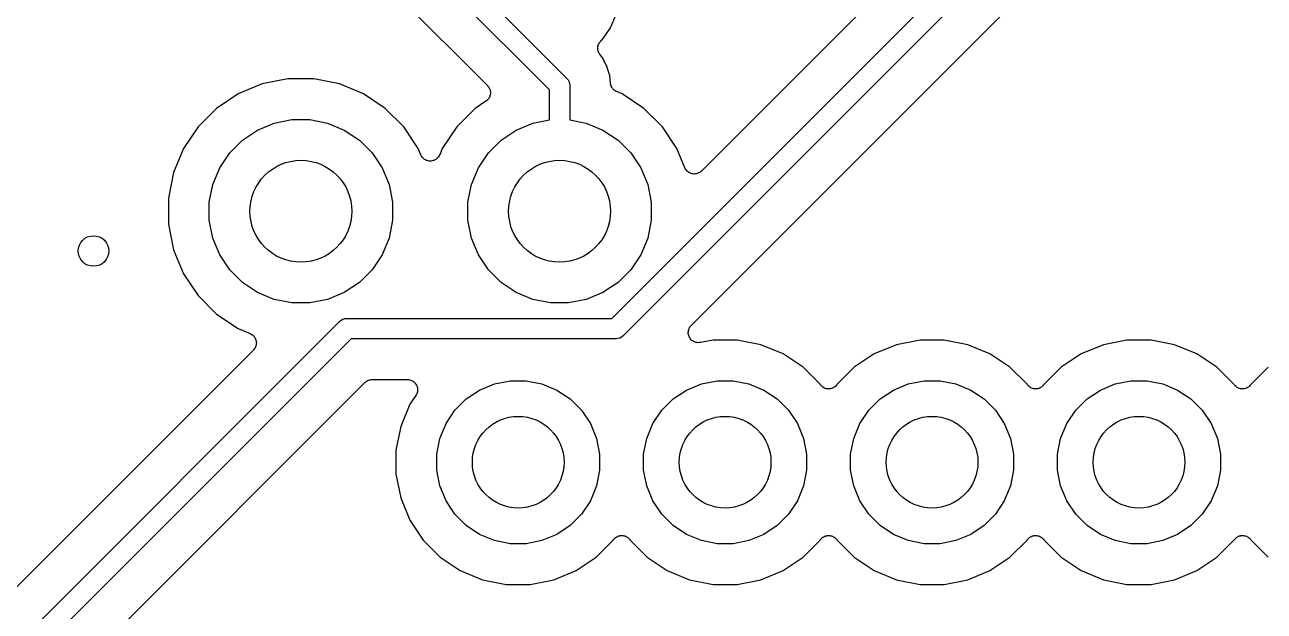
# Model space of a CAD drawing. Extents: x 4.8 to 7.88, y -6.14 to -3.94.
# Drawn here: x 6.5187 to 6.9978, y -5.3263 to -5.0996 of the extents above; entities that cross this region are included whole.
import ezdxf

# ---------------------------------------------------------------- set-up
doc = ezdxf.new("R2010")
doc.units = 0
doc.header["$MEASUREMENT"] = 0
doc.layers.add('BLACK', color=7, linetype='CONTINUOUS')

msp = doc.modelspace()

# ---------------------------------------------------------------- linework, layer by layer
at = {"layer": 'BLACK', "linetype": 'CONTINUOUS'}
for p, q in [((6.5748, -4.96687), (6.7281, -5.12017)), ((6.72151, -5.12472), (6.56822, -4.97142)), ((6.95751, -4.9789), (6.7803, -5.15611)), ((6.55777, -4.98324), (6.69758, -5.12306)), ((6.7456, -5.21309), (6.97441, -4.98427)), ((6.98099, -4.98882), (6.75015, -5.21967)), ((6.77634, -5.21575), (6.99145, -5.00064)), ((6.74512, -5.1007), (6.74705, -5.09605)), ((6.74232, -5.1049), (6.74512, -5.1007)), ((6.74029, -5.10786), (6.74035, -5.10766)), ((6.74035, -5.10766), (6.74039, -5.10746)), ((6.74039, -5.10746), (6.74046, -5.10729)), ((6.74046, -5.10729), (6.74051, -5.10712)), ((6.74051, -5.10712), (6.74061, -5.10694)), ((6.74061, -5.10694), (6.74069, -5.10675)), ((6.74069, -5.10675), (6.74079, -5.1066)), ((6.74079, -5.1066), (6.74088, -5.10644)), ((6.74088, -5.10644), (6.74101, -5.10628)), ((6.74101, -5.10628), (6.74112, -5.10611)), ((6.74112, -5.10611), (6.74125, -5.10599)), ((6.74125, -5.10599), (6.74136, -5.10585)), ((6.74136, -5.10585), (6.74232, -5.1049)), ((6.74021, -5.10862), (6.74023, -5.10842)), ((6.74023, -5.1088), (6.74021, -5.10862)), ((6.74022, -5.10898), (6.74023, -5.1088)), ((6.74026, -5.10918), (6.74022, -5.10898)), ((6.74023, -5.10821), (6.74027, -5.10803)), ((6.74023, -5.10842), (6.74023, -5.10821)), ((6.74028, -5.10939), (6.74026, -5.10918)), ((6.74027, -5.10803), (6.74029, -5.10786)), ((6.74033, -5.10956), (6.74028, -5.10939)), ((6.74037, -5.10973), (6.74033, -5.10956)), ((6.74044, -5.10992), (6.74037, -5.10973)), ((6.7405, -5.11012), (6.74044, -5.10992)), ((6.74058, -5.11028), (6.7405, -5.11012)), ((6.74065, -5.11045), (6.74058, -5.11028)), ((6.74076, -5.11062), (6.74065, -5.11045)), ((6.74086, -5.1108), (6.74076, -5.11062)), ((6.74097, -5.11094), (6.74086, -5.1108)), ((6.74107, -5.11109), (6.74097, -5.11094)), ((6.7411, -5.11113), (6.74107, -5.11109)), ((6.7419, -5.1121), (6.7411, -5.11113)), ((6.74372, -5.11552), (6.7419, -5.1121)), ((6.74451, -5.11812), (6.74372, -5.11552)), ((6.62041, -5.12047), (6.61052, -5.12244)), ((6.63049, -5.12047), (6.62041, -5.12047)), ((6.64038, -5.12244), (6.63049, -5.12047)), ((6.7281, -5.12017), (6.72825, -5.12029)), ((6.72825, -5.12029), (6.72874, -5.12089)), ((6.72874, -5.12089), (6.7291, -5.12157)), ((6.7291, -5.12157), (6.72921, -5.12193)), ((6.72921, -5.12193), (6.7293, -5.12223)), ((6.74485, -5.11923), (6.74451, -5.11812)), ((6.74514, -5.12216), (6.74485, -5.11923)), ((6.60121, -5.1263), (6.59282, -5.1319)), ((6.61052, -5.12244), (6.60121, -5.1263)), ((6.64969, -5.1263), (6.64038, -5.12244)), ((6.65807, -5.1319), (6.64969, -5.1263)), ((6.69758, -5.12306), (6.6976, -5.12308)), ((6.6976, -5.12308), (6.6976, -5.12308)), ((6.6976, -5.12308), (6.69761, -5.12308)), ((6.69761, -5.12308), (6.69762, -5.1231)), ((6.69762, -5.1231), (6.69785, -5.12339)), ((6.69785, -5.12339), (6.69809, -5.12368)), ((6.69809, -5.12368), (6.69809, -5.12369)), ((6.69809, -5.12369), (6.6981, -5.1237)), ((6.6981, -5.1237), (6.69827, -5.12403)), ((6.69827, -5.12403), (6.69845, -5.12436)), ((6.69845, -5.12436), (6.69845, -5.12437)), ((6.69845, -5.12437), (6.69845, -5.12438)), ((6.69845, -5.12438), (6.69856, -5.12474)), ((6.69865, -5.12665), (6.69854, -5.127)), ((6.69856, -5.12474), (6.69866, -5.1251)), ((6.69866, -5.12662), (6.69865, -5.12664)), ((6.69865, -5.12664), (6.69865, -5.12665)), ((6.69866, -5.1251), (6.69867, -5.12511)), ((6.6987, -5.12625), (6.69866, -5.12662)), ((6.69867, -5.12511), (6.69867, -5.12512)), ((6.69867, -5.12512), (6.6987, -5.12549)), ((6.6987, -5.12549), (6.69874, -5.12586)), ((6.69874, -5.12588), (6.6987, -5.12625)), ((6.69874, -5.12586), (6.69873, -5.12587)), ((6.69873, -5.12587), (6.69874, -5.12588)), ((6.72151, -5.13631), (6.72151, -5.12472)), ((6.7293, -5.12223), (6.72933, -5.12231)), ((6.72933, -5.12231), (6.72939, -5.12289)), ((6.72939, -5.12289), (6.72939, -5.12289)), ((6.72939, -5.12289), (6.7294, -5.12309)), ((6.7294, -5.12309), (6.72939, -5.12328)), ((6.72939, -5.12328), (6.72939, -5.13631)), ((6.74517, -5.12233), (6.74514, -5.12216)), ((6.74519, -5.1225), (6.74517, -5.12233)), ((6.74525, -5.12271), (6.74519, -5.1225)), ((6.74529, -5.12291), (6.74525, -5.12271)), ((6.74535, -5.12307), (6.74529, -5.12291)), ((6.7454, -5.12324), (6.74535, -5.12307)), ((6.7455, -5.12343), (6.7454, -5.12324)), ((6.74558, -5.12362), (6.7455, -5.12343)), ((6.74568, -5.12377), (6.74558, -5.12362)), ((6.74576, -5.12392), (6.74568, -5.12377)), ((6.74589, -5.12409), (6.74576, -5.12392)), ((6.74601, -5.12426), (6.74589, -5.12409)), ((6.74613, -5.12439), (6.74601, -5.12426)), ((6.74624, -5.12452), (6.74613, -5.12439)), ((6.7464, -5.12466), (6.74624, -5.12452)), ((6.74655, -5.12481), (6.7464, -5.12466)), ((6.74669, -5.1249), (6.74655, -5.12481)), ((6.74683, -5.12502), (6.74669, -5.1249)), ((6.74701, -5.12512), (6.74683, -5.12502)), ((6.74718, -5.12524), (6.74701, -5.12512)), ((6.74735, -5.1253), (6.74718, -5.12524)), ((6.7475, -5.12539), (6.74735, -5.1253)), ((6.74755, -5.12541), (6.7475, -5.12539)), ((6.74969, -5.1263), (6.74755, -5.12541)), ((6.75807, -5.1319), (6.74969, -5.1263)), ((6.69699, -5.12912), (6.69282, -5.1319)), ((6.69727, -5.12888), (6.69699, -5.12912)), ((6.69756, -5.12865), (6.69727, -5.12888)), ((6.69757, -5.12864), (6.69756, -5.12865)), ((6.69758, -5.12863), (6.69757, -5.12864)), ((6.69782, -5.12834), (6.69758, -5.12863)), ((6.69806, -5.12806), (6.69782, -5.12834)), ((6.69807, -5.12804), (6.69806, -5.12805)), ((6.69806, -5.12805), (6.69806, -5.12806)), ((6.69824, -5.12771), (6.69807, -5.12804)), ((6.69842, -5.12738), (6.69824, -5.12771)), ((6.69843, -5.12737), (6.69842, -5.12738)), ((6.69854, -5.127), (6.69843, -5.12736)), ((6.69843, -5.12736), (6.69843, -5.12737)), ((6.59282, -5.1319), (6.58569, -5.13903)), ((6.61511, -5.13758), (6.62196, -5.13622)), ((6.62196, -5.13622), (6.62894, -5.13622)), ((6.62894, -5.13622), (6.63578, -5.13758)), ((6.6652, -5.13903), (6.65807, -5.1319)), ((6.69282, -5.1319), (6.68569, -5.13903)), ((6.71511, -5.13758), (6.72151, -5.13631)), ((6.72939, -5.13631), (6.73578, -5.13758)), ((6.7652, -5.13903), (6.75807, -5.1319)), ((6.58569, -5.13903), (6.58009, -5.14741)), ((6.60286, -5.14413), (6.60866, -5.14025)), ((6.60866, -5.14025), (6.61511, -5.13758)), ((6.63578, -5.13758), (6.64223, -5.14025)), ((6.64223, -5.14025), (6.64804, -5.14413)), ((6.6708, -5.14741), (6.6652, -5.13903)), ((6.68569, -5.13903), (6.68009, -5.14741)), ((6.70286, -5.14413), (6.70866, -5.14025)), ((6.70866, -5.14025), (6.71511, -5.13758)), ((6.73578, -5.13758), (6.74223, -5.14025)), ((6.74223, -5.14025), (6.74804, -5.14413)), ((6.7708, -5.14741), (6.7652, -5.13903)), ((6.59793, -5.14907), (6.60286, -5.14413)), ((6.64804, -5.14413), (6.65297, -5.14907)), ((6.69793, -5.14907), (6.70286, -5.14413)), ((6.74804, -5.14413), (6.75297, -5.14907)), ((6.58009, -5.14741), (6.57623, -5.15672)), ((6.59405, -5.15487), (6.59793, -5.14907)), ((6.65297, -5.14907), (6.65685, -5.15487)), ((6.67181, -5.14984), (6.6708, -5.14741)), ((6.67199, -5.15017), (6.67181, -5.14984)), ((6.67217, -5.15051), (6.67199, -5.15017)), ((6.67217, -5.15052), (6.67217, -5.15051)), ((6.67217, -5.15051), (6.67217, -5.15051)), ((6.67241, -5.15081), (6.67217, -5.15052)), ((6.67265, -5.1511), (6.67241, -5.15081)), ((6.67869, -5.15056), (6.67844, -5.15086)), ((6.6787, -5.15056), (6.67869, -5.15056)), ((6.67888, -5.15023), (6.6787, -5.15055)), ((6.6787, -5.15055), (6.6787, -5.15056)), ((6.67906, -5.14989), (6.67888, -5.15023)), ((6.67907, -5.14988), (6.67906, -5.14989)), ((6.67909, -5.14984), (6.67907, -5.14988)), ((6.67907, -5.14988), (6.67907, -5.14988)), ((6.67907, -5.14988), (6.67907, -5.14988)), ((6.68009, -5.14741), (6.67909, -5.14984)), ((6.69405, -5.15487), (6.69793, -5.14907)), ((6.75297, -5.14907), (6.75685, -5.15487)), ((6.77388, -5.15483), (6.7708, -5.14741)), ((6.59138, -5.16132), (6.59405, -5.15487)), ((6.65685, -5.15487), (6.65952, -5.16132)), ((6.67266, -5.15111), (6.67265, -5.1511)), ((6.67295, -5.15135), (6.67266, -5.15111)), ((6.67266, -5.15111), (6.67266, -5.15111)), ((6.67324, -5.15159), (6.67295, -5.15135)), ((6.67325, -5.1516), (6.67324, -5.15159)), ((6.67358, -5.15178), (6.67325, -5.1516)), ((6.67325, -5.1516), (6.67325, -5.1516)), ((6.67392, -5.15196), (6.67358, -5.15178)), ((6.67393, -5.15197), (6.67392, -5.15196)), ((6.67392, -5.15196), (6.67392, -5.15196)), ((6.67428, -5.15207), (6.67393, -5.15197)), ((6.67465, -5.15219), (6.67428, -5.15207)), ((6.67466, -5.15219), (6.67465, -5.15219)), ((6.67504, -5.15223), (6.67466, -5.15219)), ((6.67466, -5.15219), (6.67466, -5.15219)), ((6.67541, -5.15227), (6.67504, -5.15223)), ((6.67542, -5.15227), (6.67541, -5.15227)), ((6.67543, -5.15227), (6.67542, -5.15227)), ((6.6758, -5.15224), (6.67543, -5.15227)), ((6.67618, -5.1522), (6.6758, -5.15224)), ((6.67619, -5.1522), (6.67618, -5.1522)), ((6.67657, -5.15209), (6.67619, -5.1522)), ((6.67619, -5.1522), (6.67619, -5.1522)), ((6.67692, -5.15199), (6.67657, -5.15209)), ((6.67693, -5.15198), (6.67692, -5.15198)), ((6.67692, -5.15198), (6.67692, -5.15199)), ((6.67727, -5.1518), (6.67693, -5.15198)), ((6.6776, -5.15163), (6.67727, -5.1518)), ((6.67761, -5.15162), (6.6776, -5.15163)), ((6.6776, -5.15163), (6.6776, -5.15163)), ((6.6779, -5.15139), (6.67761, -5.15162)), ((6.6782, -5.15115), (6.6779, -5.15139)), ((6.67821, -5.15114), (6.6782, -5.15115)), ((6.6782, -5.15115), (6.6782, -5.15115)), ((6.67844, -5.15086), (6.67821, -5.15114)), ((6.69138, -5.16132), (6.69405, -5.15487)), ((6.75685, -5.15487), (6.75952, -5.16132)), ((6.77406, -5.15516), (6.77388, -5.15483)), ((6.77423, -5.15549), (6.77406, -5.15516)), ((6.77424, -5.1555), (6.77423, -5.15549)), ((6.77424, -5.15551), (6.77424, -5.1555)), ((6.77448, -5.1558), (6.77424, -5.15551)), ((6.57623, -5.15672), (6.57427, -5.16661)), ((6.77471, -5.15609), (6.77448, -5.1558)), ((6.77472, -5.1561), (6.77471, -5.15609)), ((6.77473, -5.15611), (6.77472, -5.1561)), ((6.77502, -5.15634), (6.77473, -5.15611)), ((6.7753, -5.15658), (6.77502, -5.15634)), ((6.77531, -5.15659), (6.7753, -5.15658)), ((6.77532, -5.15659), (6.77531, -5.15659)), ((6.77565, -5.15677), (6.77532, -5.15659)), ((6.77598, -5.15695), (6.77565, -5.15677)), ((6.77599, -5.15695), (6.77598, -5.15695)), ((6.776, -5.15696), (6.77599, -5.15695)), ((6.77636, -5.15707), (6.776, -5.15696)), ((6.77671, -5.15718), (6.77636, -5.15707)), ((6.77672, -5.15718), (6.77671, -5.15718)), ((6.77673, -5.15718), (6.77672, -5.15718)), ((6.7771, -5.15722), (6.77673, -5.15718)), ((6.77748, -5.15726), (6.7771, -5.15722)), ((6.77749, -5.15726), (6.77748, -5.15726)), ((6.7775, -5.15726), (6.77749, -5.15726)), ((6.77787, -5.15723), (6.7775, -5.15726)), ((6.77824, -5.1572), (6.77787, -5.15723)), ((6.77825, -5.15719), (6.77824, -5.1572)), ((6.77826, -5.15719), (6.77825, -5.15719)), ((6.77862, -5.15709), (6.77826, -5.15719)), ((6.77898, -5.15698), (6.77862, -5.15709)), ((6.77899, -5.15698), (6.77898, -5.15698)), ((6.779, -5.15697), (6.77899, -5.15698)), ((6.77933, -5.1568), (6.779, -5.15697)), ((6.77966, -5.15663), (6.77933, -5.1568)), ((6.77967, -5.15662), (6.77966, -5.15663)), ((6.77968, -5.15662), (6.77967, -5.15662)), ((6.77997, -5.15638), (6.77968, -5.15662)), ((6.78026, -5.15615), (6.77997, -5.15638)), ((6.78028, -5.15614), (6.78026, -5.15615)), ((6.7803, -5.15611), (6.78028, -5.15613)), ((6.78028, -5.15613), (6.78028, -5.15613)), ((6.78028, -5.15613), (6.78028, -5.15614)), ((6.59002, -5.16816), (6.59138, -5.16132)), ((6.65952, -5.16132), (6.66088, -5.16816)), ((6.69002, -5.16816), (6.69138, -5.16132)), ((6.75952, -5.16132), (6.76088, -5.16816)), ((6.57427, -5.16661), (6.57427, -5.17669)), ((6.59002, -5.17514), (6.59002, -5.16816)), ((6.66088, -5.16816), (6.66088, -5.17514)), ((6.69002, -5.17514), (6.69002, -5.16816)), ((6.76088, -5.16816), (6.76088, -5.17514)), ((6.57427, -5.17669), (6.57623, -5.18658)), ((6.59138, -5.18199), (6.59002, -5.17514)), ((6.66088, -5.17514), (6.65952, -5.18199)), ((6.69138, -5.18199), (6.69002, -5.17514)), ((6.76088, -5.17514), (6.75952, -5.18199)), ((6.59405, -5.18844), (6.59138, -5.18199)), ((6.65952, -5.18199), (6.65685, -5.18844)), ((6.69405, -5.18844), (6.69138, -5.18199)), ((6.75952, -5.18199), (6.75685, -5.18844)), ((6.57623, -5.18658), (6.58009, -5.1959)), ((6.59793, -5.19424), (6.59405, -5.18844)), ((6.65685, -5.18844), (6.65297, -5.19424)), ((6.69793, -5.19424), (6.69405, -5.18844)), ((6.75685, -5.18844), (6.75297, -5.19424)), ((6.58009, -5.1959), (6.58569, -5.20428)), ((6.60286, -5.19918), (6.59793, -5.19424)), ((6.65297, -5.19424), (6.64804, -5.19918)), ((6.70286, -5.19918), (6.69793, -5.19424)), ((6.75297, -5.19424), (6.74804, -5.19918)), ((6.60866, -5.20305), (6.60286, -5.19918)), ((6.61511, -5.20572), (6.60866, -5.20305)), ((6.64223, -5.20305), (6.63578, -5.20572)), ((6.64804, -5.19918), (6.64223, -5.20305)), ((6.70866, -5.20305), (6.70286, -5.19918)), ((6.71511, -5.20572), (6.70866, -5.20305)), ((6.74223, -5.20305), (6.73578, -5.20572)), ((6.74804, -5.19918), (6.74223, -5.20305)), ((6.58569, -5.20428), (6.59282, -5.21141)), ((6.62196, -5.20709), (6.61511, -5.20572)), ((6.62894, -5.20709), (6.62196, -5.20709)), ((6.63578, -5.20572), (6.62894, -5.20709)), ((6.72196, -5.20709), (6.71511, -5.20572)), ((6.72894, -5.20709), (6.72196, -5.20709)), ((6.73578, -5.20572), (6.72894, -5.20709)), ((6.59282, -5.21141), (6.60121, -5.21701)), ((6.64251, -5.21314), (6.64302, -5.21309)), ((6.64302, -5.21309), (6.64321, -5.21307)), ((6.64302, -5.21309), (6.64302, -5.21309)), ((6.64321, -5.21307), (6.64341, -5.21309)), ((6.64341, -5.21309), (6.7456, -5.21309)), ((6.24837, -5.6063), (6.64029, -5.21438)), ((6.60121, -5.21701), (6.60579, -5.21891)), ((6.64029, -5.21438), (6.64042, -5.21423)), ((6.64042, -5.21423), (6.64101, -5.21373)), ((6.64101, -5.21373), (6.6417, -5.21337)), ((6.6417, -5.21337), (6.64222, -5.21321)), ((6.64222, -5.21321), (6.64244, -5.21314)), ((6.64244, -5.21314), (6.64251, -5.21314)), ((6.77523, -5.21812), (6.77527, -5.21775)), ((6.77527, -5.21774), (6.77538, -5.21738)), ((6.77527, -5.21775), (6.77527, -5.21774)), ((6.77527, -5.21775), (6.77527, -5.21775)), ((6.77538, -5.21738), (6.77549, -5.21702)), ((6.77549, -5.21702), (6.77549, -5.21701)), ((6.77549, -5.21701), (6.7755, -5.21701)), ((6.7755, -5.21701), (6.77567, -5.21668)), ((6.77567, -5.21668), (6.77585, -5.21634)), ((6.77585, -5.21634), (6.77586, -5.21634)), ((6.77586, -5.21633), (6.7761, -5.21604)), ((6.77586, -5.21634), (6.77586, -5.21633)), ((6.7761, -5.21604), (6.77634, -5.21575)), ((6.64484, -5.22096), (6.25292, -5.61288)), ((6.60579, -5.21891), (6.60582, -5.21892)), ((6.60582, -5.21892), (6.60582, -5.21892)), ((6.60582, -5.21892), (6.60582, -5.21892)), ((6.60582, -5.21892), (6.60584, -5.21893)), ((6.60584, -5.21893), (6.60617, -5.21911)), ((6.60617, -5.21911), (6.6065, -5.21929)), ((6.6065, -5.21929), (6.6065, -5.2193)), ((6.6065, -5.2193), (6.60651, -5.2193)), ((6.60651, -5.2193), (6.6068, -5.21954)), ((6.6068, -5.21954), (6.60709, -5.21978)), ((6.60709, -5.21978), (6.60709, -5.21979)), ((6.60709, -5.21979), (6.6071, -5.2198)), ((6.6071, -5.2198), (6.60733, -5.22009)), ((6.60733, -5.22009), (6.60757, -5.22038)), ((6.60757, -5.22038), (6.60758, -5.22039)), ((6.60758, -5.22039), (6.60758, -5.2204)), ((6.60758, -5.2204), (6.60775, -5.22073)), ((6.60775, -5.22073), (6.60793, -5.22106)), ((6.60793, -5.22106), (6.60793, -5.22107)), ((6.60793, -5.22107), (6.60794, -5.22108)), ((6.60794, -5.22108), (6.60804, -5.22143)), ((6.60804, -5.22143), (6.60815, -5.22179)), ((6.60815, -5.22179), (6.60815, -5.22181)), ((6.60815, -5.22181), (6.60815, -5.22182)), ((6.60815, -5.22182), (6.60818, -5.22218)), ((6.60818, -5.22218), (6.60822, -5.22256)), ((6.60822, -5.22258), (6.60818, -5.22295)), ((6.60822, -5.22256), (6.60822, -5.22257)), ((6.60822, -5.22257), (6.60822, -5.22258)), ((6.74703, -5.22096), (6.64484, -5.22096)), ((6.74723, -5.22098), (6.74703, -5.22096)), ((6.74742, -5.22096), (6.74723, -5.22098)), ((6.748, -5.2209), (6.74742, -5.22096)), ((6.74742, -5.22096), (6.74742, -5.22096)), ((6.74874, -5.22068), (6.748, -5.2209)), ((6.74942, -5.22031), (6.74874, -5.22068)), ((6.75002, -5.21982), (6.74942, -5.22031)), ((6.75015, -5.21967), (6.75002, -5.21982)), ((6.77519, -5.21851), (6.77523, -5.21812)), ((6.77519, -5.21852), (6.77519, -5.21851)), ((6.77519, -5.21851), (6.77519, -5.21851)), ((6.77522, -5.21888), (6.77519, -5.21852)), ((6.77526, -5.21927), (6.77522, -5.21888)), ((6.77526, -5.21928), (6.77526, -5.21927)), ((6.77537, -5.21963), (6.77526, -5.21928)), ((6.77526, -5.21928), (6.77526, -5.21928)), ((6.77548, -5.22001), (6.77537, -5.21963)), ((6.77548, -5.22002), (6.77548, -5.22001)), ((6.77548, -5.22001), (6.77548, -5.22001)), ((6.77566, -5.22036), (6.77548, -5.22002)), ((6.77583, -5.22069), (6.77566, -5.22036)), ((6.77584, -5.22069), (6.77583, -5.22069)), ((6.77584, -5.2207), (6.77584, -5.22069)), ((6.77609, -5.22101), (6.77584, -5.2207)), ((6.77632, -5.22129), (6.77609, -5.22101)), ((6.77632, -5.2213), (6.77632, -5.22129)), ((6.77632, -5.22129), (6.77632, -5.22129)), ((6.77662, -5.22155), (6.77632, -5.2213)), ((6.7769, -5.22178), (6.77662, -5.22155)), ((6.77691, -5.22178), (6.7769, -5.22178)), ((6.77691, -5.22179), (6.77691, -5.22178)), ((6.77725, -5.22197), (6.77691, -5.22179)), ((6.77758, -5.22215), (6.77725, -5.22197)), ((6.77759, -5.22215), (6.77758, -5.22215)), ((6.77758, -5.22215), (6.77758, -5.22215)), ((6.77794, -5.22227), (6.77759, -5.22215)), ((6.77831, -5.22238), (6.77794, -5.22227)), ((6.77832, -5.22238), (6.77831, -5.22238)), ((6.77868, -5.22242), (6.77832, -5.22238)), ((6.77832, -5.22238), (6.77832, -5.22238)), ((6.77907, -5.22247), (6.77868, -5.22242)), ((6.77908, -5.22247), (6.77907, -5.22247)), ((6.77946, -5.22243), (6.77908, -5.22247)), ((6.77908, -5.22247), (6.77908, -5.22247)), ((6.77984, -5.2224), (6.77946, -5.22243)), ((6.77985, -5.2224), (6.77984, -5.2224)), ((6.77989, -5.22239), (6.77985, -5.2224)), ((6.77985, -5.2224), (6.77985, -5.2224)), ((6.77985, -5.2224), (6.77985, -5.2224)), ((6.7848, -5.22142), (6.77989, -5.22239)), ((6.7941, -5.22142), (6.7848, -5.22142)), ((6.80323, -5.22323), (6.7941, -5.22142)), ((6.8648, -5.22142), (6.85567, -5.22323)), ((6.8741, -5.22142), (6.8648, -5.22142)), ((6.88323, -5.22323), (6.8741, -5.22142)), ((6.9448, -5.22142), (6.93567, -5.22323)), ((6.9541, -5.22142), (6.9448, -5.22142)), ((6.96323, -5.22323), (6.9541, -5.22142)), ((6.60707, -5.22533), (6.26656, -5.56583)), ((6.60731, -5.22504), (6.60707, -5.22533)), ((6.60754, -5.22475), (6.60731, -5.22504)), ((6.60755, -5.22474), (6.60754, -5.22475)), ((6.60756, -5.22474), (6.60755, -5.22474)), ((6.60773, -5.22441), (6.60756, -5.22474)), ((6.60791, -5.22408), (6.60773, -5.22441)), ((6.60792, -5.22406), (6.60791, -5.22407)), ((6.60791, -5.22407), (6.60791, -5.22408)), ((6.60803, -5.2237), (6.60792, -5.22406)), ((6.60814, -5.22334), (6.60803, -5.2237)), ((6.60818, -5.22295), (6.60814, -5.22332)), ((6.60814, -5.22332), (6.60814, -5.22333)), ((6.60814, -5.22333), (6.60814, -5.22334)), ((6.81183, -5.22679), (6.80323, -5.22323)), ((6.81957, -5.23196), (6.81183, -5.22679)), ((6.84707, -5.22679), (6.83933, -5.23196)), ((6.85567, -5.22323), (6.84707, -5.22679)), ((6.89183, -5.22679), (6.88323, -5.22323)), ((6.89957, -5.23196), (6.89183, -5.22679)), ((6.92707, -5.22679), (6.91933, -5.23196)), ((6.93567, -5.22323), (6.92707, -5.22679)), ((6.97183, -5.22679), (6.96323, -5.22323)), ((6.97957, -5.23196), (6.97183, -5.22679)), ((6.82615, -5.23855), (6.81957, -5.23196)), ((6.83933, -5.23196), (6.83275, -5.23855)), ((6.90615, -5.23855), (6.89957, -5.23196)), ((6.91933, -5.23196), (6.91275, -5.23855)), ((6.98615, -5.23855), (6.97957, -5.23196)), ((6.99933, -5.23196), (6.99275, -5.23855)), ((6.65118, -5.23718), (6.6515, -5.23701)), ((6.6515, -5.23701), (6.65152, -5.237)), ((6.65152, -5.237), (6.65153, -5.23699)), ((6.65153, -5.23699), (6.65188, -5.23689)), ((6.65188, -5.23689), (6.65223, -5.23678)), ((6.65223, -5.23678), (6.65225, -5.23678)), ((6.65225, -5.23678), (6.65227, -5.23678)), ((6.65227, -5.23678), (6.65263, -5.23674)), ((6.65263, -5.23674), (6.653, -5.23671)), ((6.653, -5.23671), (6.66661, -5.23671)), ((6.66661, -5.23671), (6.66665, -5.23671)), ((6.66665, -5.23671), (6.66665, -5.23671)), ((6.66665, -5.23671), (6.66665, -5.23671)), ((6.66665, -5.23671), (6.66667, -5.23671)), ((6.66667, -5.23671), (6.66705, -5.23675)), ((6.66705, -5.23675), (6.66742, -5.23679)), ((6.66742, -5.23679), (6.66742, -5.23679)), ((6.66742, -5.23679), (6.66743, -5.23679)), ((6.66743, -5.23679), (6.66779, -5.23691)), ((6.66779, -5.23691), (6.66815, -5.23702)), ((6.66815, -5.23702), (6.66816, -5.23702)), ((6.66816, -5.23702), (6.66816, -5.23703)), ((6.66816, -5.23703), (6.66849, -5.23721)), ((6.50007, -5.38801), (6.65021, -5.23786)), ((6.65021, -5.23786), (6.65022, -5.23785)), ((6.65022, -5.23785), (6.65025, -5.23782)), ((6.65022, -5.23785), (6.65022, -5.23785)), ((6.65022, -5.23785), (6.65022, -5.23785)), ((6.65025, -5.23782), (6.65054, -5.2376)), ((6.65054, -5.2376), (6.65082, -5.23737)), ((6.65082, -5.23737), (6.65084, -5.23736)), ((6.65084, -5.23736), (6.65085, -5.23734)), ((6.65085, -5.23734), (6.65118, -5.23718)), ((6.66849, -5.23721), (6.66882, -5.23739)), ((6.66882, -5.23739), (6.66883, -5.23739)), ((6.66883, -5.23739), (6.66884, -5.2374)), ((6.66884, -5.2374), (6.66912, -5.23763)), ((6.66912, -5.23763), (6.66941, -5.23788)), ((6.66941, -5.23788), (6.66942, -5.23789)), ((6.66942, -5.23789), (6.66943, -5.23789)), ((6.66943, -5.23789), (6.66966, -5.23818)), ((6.66966, -5.23818), (6.6699, -5.23848)), ((6.6699, -5.23848), (6.6699, -5.23848)), ((6.6699, -5.23848), (6.66991, -5.23849)), ((6.66991, -5.23849), (6.67008, -5.23882)), ((6.67008, -5.23882), (6.67026, -5.23915)), ((6.67036, -5.24179), (6.67025, -5.24216)), ((6.67026, -5.23915), (6.67026, -5.23916)), ((6.67026, -5.23916), (6.67026, -5.23917)), ((6.67026, -5.23917), (6.67037, -5.23953)), ((6.67047, -5.24144), (6.67036, -5.24179)), ((6.67037, -5.23953), (6.67048, -5.23989)), ((6.67051, -5.24105), (6.67047, -5.24142)), ((6.67047, -5.24142), (6.67047, -5.24143)), ((6.67047, -5.24143), (6.67047, -5.24144)), ((6.67048, -5.23989), (6.67048, -5.2399)), ((6.67048, -5.2399), (6.67048, -5.23991)), ((6.67048, -5.23991), (6.67052, -5.24029)), ((6.67055, -5.24067), (6.67051, -5.24105)), ((6.67052, -5.24029), (6.67055, -5.24066)), ((6.67055, -5.24066), (6.67055, -5.24066)), ((6.67055, -5.24066), (6.67055, -5.24067)), ((6.68937, -5.2442), (6.69453, -5.24075)), ((6.69453, -5.24075), (6.70026, -5.23838)), ((6.70026, -5.23838), (6.70635, -5.23717)), ((6.70635, -5.23717), (6.71255, -5.23717)), ((6.71255, -5.23717), (6.71864, -5.23838)), ((6.71864, -5.23838), (6.72437, -5.24075)), ((6.72437, -5.24075), (6.72953, -5.2442)), ((6.76937, -5.2442), (6.77453, -5.24075)), ((6.77453, -5.24075), (6.78026, -5.23838)), ((6.78026, -5.23838), (6.78635, -5.23717)), ((6.78635, -5.23717), (6.79255, -5.23717)), ((6.79255, -5.23717), (6.79864, -5.23838)), ((6.79864, -5.23838), (6.80437, -5.24075)), ((6.80437, -5.24075), (6.80953, -5.2442)), ((6.82618, -5.23859), (6.82615, -5.23855)), ((6.82641, -5.23888), (6.82618, -5.23859)), ((6.82665, -5.23917), (6.82641, -5.23888)), ((6.82666, -5.23918), (6.82665, -5.23917)), ((6.82695, -5.23942), (6.82666, -5.23918)), ((6.82666, -5.23918), (6.82666, -5.23918)), ((6.82724, -5.23966), (6.82695, -5.23942)), ((6.82725, -5.23967), (6.82724, -5.23966)), ((6.82726, -5.23967), (6.82725, -5.23967)), ((6.82758, -5.23985), (6.82726, -5.23967)), ((6.82791, -5.24003), (6.82758, -5.23985)), ((6.82792, -5.24003), (6.82791, -5.24003)), ((6.82793, -5.24004), (6.82792, -5.24003)), ((6.82829, -5.24014), (6.82793, -5.24004)), ((6.82865, -5.24026), (6.82829, -5.24014)), ((6.82866, -5.24026), (6.82865, -5.24026)), ((6.82867, -5.24026), (6.82866, -5.24026)), ((6.82904, -5.2403), (6.82867, -5.24026)), ((6.82941, -5.24034), (6.82904, -5.2403)), ((6.82942, -5.24034), (6.82941, -5.24034)), ((6.82943, -5.24034), (6.82942, -5.24034)), ((6.8298, -5.2403), (6.82943, -5.24034)), ((6.83018, -5.24027), (6.8298, -5.2403)), ((6.83019, -5.24027), (6.83018, -5.24027)), ((6.8302, -5.24027), (6.83019, -5.24027)), ((6.83056, -5.24016), (6.8302, -5.24027)), ((6.83091, -5.24006), (6.83056, -5.24016)), ((6.83092, -5.24005), (6.83091, -5.24006)), ((6.83093, -5.24005), (6.83092, -5.24005)), ((6.83127, -5.23987), (6.83093, -5.24005)), ((6.8316, -5.2397), (6.83127, -5.23987)), ((6.83161, -5.23969), (6.8316, -5.2397)), ((6.8316, -5.2397), (6.8316, -5.2397)), ((6.8319, -5.23946), (6.83161, -5.23969)), ((6.8322, -5.23922), (6.8319, -5.23946)), ((6.83221, -5.23921), (6.8322, -5.23921)), ((6.8322, -5.23921), (6.8322, -5.23922)), ((6.83245, -5.23892), (6.83221, -5.23921)), ((6.83269, -5.23863), (6.83245, -5.23892)), ((6.8327, -5.23862), (6.83269, -5.23863)), ((6.83272, -5.23859), (6.8327, -5.23862)), ((6.8327, -5.23862), (6.8327, -5.23862)), ((6.8327, -5.23862), (6.8327, -5.23862)), ((6.83275, -5.23855), (6.83272, -5.23859)), ((6.84937, -5.2442), (6.85453, -5.24075)), ((6.85453, -5.24075), (6.86026, -5.23838)), ((6.86026, -5.23838), (6.86635, -5.23717)), ((6.86635, -5.23717), (6.87255, -5.23717)), ((6.87255, -5.23717), (6.87864, -5.23838)), ((6.87864, -5.23838), (6.88437, -5.24075)), ((6.88437, -5.24075), (6.88953, -5.2442)), ((6.90618, -5.23859), (6.90615, -5.23855)), ((6.90641, -5.23888), (6.90618, -5.23859)), ((6.90665, -5.23917), (6.90641, -5.23888)), ((6.90666, -5.23918), (6.90665, -5.23917)), ((6.90695, -5.23942), (6.90666, -5.23918)), ((6.90666, -5.23918), (6.90666, -5.23918)), ((6.90724, -5.23966), (6.90695, -5.23942)), ((6.90725, -5.23967), (6.90724, -5.23966)), ((6.90726, -5.23967), (6.90725, -5.23967)), ((6.90758, -5.23985), (6.90726, -5.23967)), ((6.90791, -5.24003), (6.90758, -5.23985)), ((6.90792, -5.24003), (6.90791, -5.24003)), ((6.90793, -5.24004), (6.90792, -5.24003)), ((6.90829, -5.24014), (6.90793, -5.24004)), ((6.90865, -5.24026), (6.90829, -5.24014)), ((6.90866, -5.24026), (6.90865, -5.24026)), ((6.90867, -5.24026), (6.90866, -5.24026)), ((6.90904, -5.2403), (6.90867, -5.24026)), ((6.90941, -5.24034), (6.90904, -5.2403)), ((6.90942, -5.24034), (6.90941, -5.24034)), ((6.90943, -5.24034), (6.90942, -5.24034)), ((6.9098, -5.2403), (6.90943, -5.24034)), ((6.91018, -5.24027), (6.9098, -5.2403)), ((6.91019, -5.24027), (6.91018, -5.24027)), ((6.9102, -5.24027), (6.91019, -5.24027)), ((6.91056, -5.24016), (6.9102, -5.24027)), ((6.91091, -5.24006), (6.91056, -5.24016)), ((6.91092, -5.24005), (6.91091, -5.24006)), ((6.91093, -5.24005), (6.91092, -5.24005)), ((6.91127, -5.23987), (6.91093, -5.24005)), ((6.9116, -5.2397), (6.91127, -5.23987)), ((6.91161, -5.23969), (6.9116, -5.2397)), ((6.9116, -5.2397), (6.9116, -5.2397)), ((6.9119, -5.23946), (6.91161, -5.23969)), ((6.9122, -5.23922), (6.9119, -5.23946)), ((6.91221, -5.23921), (6.9122, -5.23921)), ((6.9122, -5.23921), (6.9122, -5.23922)), ((6.91245, -5.23892), (6.91221, -5.23921)), ((6.91269, -5.23863), (6.91245, -5.23892)), ((6.9127, -5.23862), (6.91269, -5.23863)), ((6.91272, -5.23859), (6.9127, -5.23862)), ((6.9127, -5.23862), (6.9127, -5.23862)), ((6.9127, -5.23862), (6.9127, -5.23862)), ((6.91275, -5.23855), (6.91272, -5.23859)), ((6.92937, -5.2442), (6.93453, -5.24075)), ((6.93453, -5.24075), (6.94026, -5.23838)), ((6.94026, -5.23838), (6.94635, -5.23717)), ((6.94635, -5.23717), (6.95255, -5.23717)), ((6.95255, -5.23717), (6.95864, -5.23838)), ((6.95864, -5.23838), (6.96437, -5.24075)), ((6.96437, -5.24075), (6.96953, -5.2442)), ((6.98618, -5.23859), (6.98615, -5.23855)), ((6.98641, -5.23888), (6.98618, -5.23859)), ((6.98665, -5.23917), (6.98641, -5.23888)), ((6.98666, -5.23918), (6.98665, -5.23917)), ((6.98695, -5.23942), (6.98666, -5.23918)), ((6.98666, -5.23918), (6.98666, -5.23918)), ((6.98724, -5.23966), (6.98695, -5.23942)), ((6.98725, -5.23967), (6.98724, -5.23966)), ((6.98726, -5.23967), (6.98725, -5.23967)), ((6.98758, -5.23985), (6.98726, -5.23967)), ((6.98791, -5.24003), (6.98758, -5.23985)), ((6.98792, -5.24003), (6.98791, -5.24003)), ((6.98793, -5.24004), (6.98792, -5.24003)), ((6.98829, -5.24014), (6.98793, -5.24004)), ((6.98865, -5.24026), (6.98829, -5.24014)), ((6.98866, -5.24026), (6.98865, -5.24026)), ((6.98867, -5.24026), (6.98866, -5.24026)), ((6.98904, -5.2403), (6.98867, -5.24026)), ((6.98941, -5.24034), (6.98904, -5.2403)), ((6.98942, -5.24034), (6.98941, -5.24034)), ((6.98943, -5.24034), (6.98942, -5.24034)), ((6.9898, -5.2403), (6.98943, -5.24034)), ((6.99018, -5.24027), (6.9898, -5.2403)), ((6.99019, -5.24027), (6.99018, -5.24027)), ((6.9902, -5.24027), (6.99019, -5.24027)), ((6.99056, -5.24016), (6.9902, -5.24027)), ((6.99091, -5.24006), (6.99056, -5.24016)), ((6.99092, -5.24005), (6.99091, -5.24006)), ((6.99093, -5.24005), (6.99092, -5.24005)), ((6.99127, -5.23987), (6.99093, -5.24005)), ((6.9916, -5.2397), (6.99127, -5.23987)), ((6.99161, -5.23969), (6.9916, -5.2397)), ((6.9916, -5.2397), (6.9916, -5.2397)), ((6.9919, -5.23946), (6.99161, -5.23969)), ((6.9922, -5.23922), (6.9919, -5.23946)), ((6.99221, -5.23921), (6.9922, -5.23921)), ((6.9922, -5.23921), (6.9922, -5.23922)), ((6.99245, -5.23892), (6.99221, -5.23921)), ((6.99269, -5.23863), (6.99245, -5.23892)), ((6.9927, -5.23862), (6.99269, -5.23863)), ((6.99272, -5.23859), (6.9927, -5.23862)), ((6.9927, -5.23862), (6.9927, -5.23862)), ((6.9927, -5.23862), (6.9927, -5.23862)), ((6.99275, -5.23855), (6.99272, -5.23859)), ((6.66758, -5.24628), (6.66402, -5.25488)), ((6.66989, -5.24283), (6.66758, -5.24628)), ((6.67007, -5.2425), (6.66989, -5.24283)), ((6.67024, -5.24217), (6.67007, -5.2425)), ((6.67025, -5.24216), (6.67024, -5.24217)), ((6.67025, -5.24216), (6.67025, -5.24216)), ((6.68498, -5.24858), (6.68937, -5.2442)), ((6.72953, -5.2442), (6.73391, -5.24858)), ((6.76498, -5.24858), (6.76937, -5.2442)), ((6.80953, -5.2442), (6.81391, -5.24858)), ((6.84498, -5.24858), (6.84937, -5.2442)), ((6.88953, -5.2442), (6.89391, -5.24858)), ((6.92498, -5.24858), (6.92937, -5.2442)), ((6.96953, -5.2442), (6.97391, -5.24858)), ((6.68154, -5.25374), (6.68498, -5.24858)), ((6.73391, -5.24858), (6.73736, -5.25374)), ((6.76154, -5.25374), (6.76498, -5.24858)), ((6.81391, -5.24858), (6.81736, -5.25374)), ((6.84154, -5.25374), (6.84498, -5.24858)), ((6.89391, -5.24858), (6.89736, -5.25374)), ((6.92154, -5.25374), (6.92498, -5.24858)), ((6.97391, -5.24858), (6.97736, -5.25374)), ((6.66402, -5.25488), (6.6622, -5.26401)), ((6.67916, -5.25947), (6.68154, -5.25374)), ((6.73736, -5.25374), (6.73973, -5.25947)), ((6.75916, -5.25947), (6.76154, -5.25374)), ((6.81736, -5.25374), (6.81973, -5.25947)), ((6.83916, -5.25947), (6.84154, -5.25374)), ((6.89736, -5.25374), (6.89973, -5.25947)), ((6.91916, -5.25947), (6.92154, -5.25374)), ((6.97736, -5.25374), (6.97973, -5.25947)), ((6.67795, -5.26556), (6.67916, -5.25947)), ((6.73973, -5.25947), (6.74094, -5.26556)), ((6.75795, -5.26556), (6.75916, -5.25947)), ((6.81973, -5.25947), (6.82094, -5.26556)), ((6.83795, -5.26556), (6.83916, -5.25947)), ((6.89973, -5.25947), (6.90094, -5.26556)), ((6.91795, -5.26556), (6.91916, -5.25947)), ((6.97973, -5.25947), (6.98094, -5.26556)), ((6.6622, -5.26401), (6.6622, -5.27331)), ((6.67795, -5.27176), (6.67795, -5.26556)), ((6.74094, -5.26556), (6.74094, -5.27176)), ((6.75795, -5.27176), (6.75795, -5.26556)), ((6.82094, -5.26556), (6.82094, -5.27176)), ((6.83795, -5.27176), (6.83795, -5.26556)), ((6.90094, -5.26556), (6.90094, -5.27176)), ((6.91795, -5.27176), (6.91795, -5.26556)), ((6.98094, -5.26556), (6.98094, -5.27176)), ((6.6622, -5.27331), (6.66402, -5.28244)), ((6.67916, -5.27785), (6.67795, -5.27176)), ((6.74094, -5.27176), (6.73973, -5.27785)), ((6.75916, -5.27785), (6.75795, -5.27176)), ((6.82094, -5.27176), (6.81973, -5.27785)), ((6.83916, -5.27785), (6.83795, -5.27176)), ((6.90094, -5.27176), (6.89973, -5.27785)), ((6.91916, -5.27785), (6.91795, -5.27176)), ((6.98094, -5.27176), (6.97973, -5.27785)), ((6.68154, -5.28358), (6.67916, -5.27785)), ((6.73973, -5.27785), (6.73736, -5.28358)), ((6.76154, -5.28358), (6.75916, -5.27785)), ((6.81973, -5.27785), (6.81736, -5.28358)), ((6.84154, -5.28358), (6.83916, -5.27785)), ((6.89973, -5.27785), (6.89736, -5.28358)), ((6.92154, -5.28358), (6.91916, -5.27785)), ((6.97973, -5.27785), (6.97736, -5.28358)), ((6.66402, -5.28244), (6.66758, -5.29104)), ((6.68498, -5.28874), (6.68154, -5.28358)), ((6.73736, -5.28358), (6.73391, -5.28874)), ((6.76498, -5.28874), (6.76154, -5.28358)), ((6.81736, -5.28358), (6.81391, -5.28874)), ((6.84498, -5.28874), (6.84154, -5.28358)), ((6.89736, -5.28358), (6.89391, -5.28874)), ((6.92498, -5.28874), (6.92154, -5.28358)), ((6.97736, -5.28358), (6.97391, -5.28874)), ((6.68937, -5.29313), (6.68498, -5.28874)), ((6.73391, -5.28874), (6.72953, -5.29313)), ((6.76937, -5.29313), (6.76498, -5.28874)), ((6.81391, -5.28874), (6.80953, -5.29313)), ((6.84937, -5.29313), (6.84498, -5.28874)), ((6.89391, -5.28874), (6.88953, -5.29313)), ((6.92937, -5.29313), (6.92498, -5.28874)), ((6.97391, -5.28874), (6.96953, -5.29313)), ((6.66758, -5.29104), (6.67275, -5.29878)), ((6.69453, -5.29657), (6.68937, -5.29313)), ((6.72953, -5.29313), (6.72437, -5.29657)), ((6.77453, -5.29657), (6.76937, -5.29313)), ((6.80953, -5.29313), (6.80437, -5.29657)), ((6.85453, -5.29657), (6.84937, -5.29313)), ((6.88953, -5.29313), (6.88437, -5.29657)), ((6.93453, -5.29657), (6.92937, -5.29313)), ((6.96953, -5.29313), (6.96437, -5.29657)), ((6.67275, -5.29878), (6.67933, -5.30536)), ((6.70026, -5.29895), (6.69453, -5.29657)), ((6.70635, -5.30016), (6.70026, -5.29895)), ((6.71864, -5.29895), (6.71255, -5.30016)), ((6.72437, -5.29657), (6.71864, -5.29895)), ((6.73957, -5.30536), (6.74615, -5.29878)), ((6.74615, -5.29878), (6.74618, -5.29873)), ((6.74618, -5.29873), (6.74619, -5.29871)), ((6.74619, -5.29871), (6.74619, -5.2987)), ((6.74619, -5.2987), (6.7462, -5.2987)), ((6.7462, -5.2987), (6.74621, -5.29869)), ((6.74621, -5.29869), (6.74645, -5.2984)), ((6.74645, -5.2984), (6.74669, -5.29812)), ((6.74669, -5.29811), (6.7467, -5.2981)), ((6.74669, -5.29812), (6.74669, -5.29811)), ((6.7467, -5.2981), (6.74699, -5.29787)), ((6.74699, -5.29787), (6.74728, -5.29763)), ((6.74728, -5.29763), (6.74729, -5.29763)), ((6.74729, -5.29763), (6.7473, -5.29762)), ((6.7473, -5.29762), (6.74763, -5.29745)), ((6.74763, -5.29745), (6.74796, -5.29727)), ((6.74796, -5.29727), (6.74797, -5.29727)), ((6.74797, -5.29727), (6.74798, -5.29727)), ((6.74798, -5.29727), (6.74834, -5.29716)), ((6.74834, -5.29716), (6.7487, -5.29706)), ((6.7487, -5.29706), (6.74871, -5.29705)), ((6.74871, -5.29705), (6.74872, -5.29705)), ((6.74872, -5.29705), (6.74909, -5.29702)), ((6.74909, -5.29702), (6.74947, -5.29698)), ((6.74947, -5.29698), (6.74948, -5.29698)), ((6.74948, -5.29698), (6.74949, -5.29698)), ((6.74949, -5.29698), (6.74986, -5.29702)), ((6.74986, -5.29702), (6.75023, -5.29706)), ((6.75023, -5.29706), (6.75024, -5.29707)), ((6.75024, -5.29707), (6.75025, -5.29707)), ((6.75025, -5.29707), (6.75061, -5.29718)), ((6.75061, -5.29718), (6.75096, -5.29729)), ((6.75096, -5.29729), (6.75097, -5.29729)), ((6.75097, -5.29729), (6.75098, -5.2973)), ((6.75098, -5.2973), (6.75131, -5.29747)), ((6.75131, -5.29747), (6.75164, -5.29765)), ((6.75164, -5.29765), (6.75165, -5.29766)), ((6.75165, -5.29766), (6.75166, -5.29766)), ((6.75166, -5.29766), (6.75195, -5.2979)), ((6.75195, -5.2979), (6.75224, -5.29814)), ((6.75224, -5.29814), (6.75224, -5.29815)), ((6.75224, -5.29815), (6.75225, -5.29815)), ((6.75225, -5.29815), (6.75249, -5.29845)), ((6.75249, -5.29845), (6.75272, -5.29873)), ((6.75272, -5.29873), (6.75275, -5.29878)), ((6.75275, -5.29878), (6.75933, -5.30536)), ((6.78026, -5.29895), (6.77453, -5.29657)), ((6.78635, -5.30016), (6.78026, -5.29895)), ((6.79864, -5.29895), (6.79255, -5.30016)), ((6.80437, -5.29657), (6.79864, -5.29895)), ((6.81957, -5.30536), (6.82615, -5.29878)), ((6.82615, -5.29878), (6.82618, -5.29873)), ((6.82618, -5.29873), (6.82619, -5.29871)), ((6.82619, -5.29871), (6.82619, -5.2987)), ((6.82619, -5.2987), (6.8262, -5.2987)), ((6.8262, -5.2987), (6.82621, -5.29869)), ((6.82621, -5.29869), (6.82645, -5.2984)), ((6.82645, -5.2984), (6.82669, -5.29812)), ((6.82669, -5.29811), (6.8267, -5.2981)), ((6.82669, -5.29812), (6.82669, -5.29811)), ((6.8267, -5.2981), (6.82699, -5.29787)), ((6.82699, -5.29787), (6.82728, -5.29763)), ((6.82728, -5.29763), (6.82729, -5.29763)), ((6.82729, -5.29763), (6.8273, -5.29762)), ((6.8273, -5.29762), (6.82763, -5.29745)), ((6.82763, -5.29745), (6.82796, -5.29727)), ((6.82796, -5.29727), (6.82797, -5.29727)), ((6.82797, -5.29727), (6.82798, -5.29727)), ((6.82798, -5.29727), (6.82834, -5.29716)), ((6.82834, -5.29716), (6.8287, -5.29706)), ((6.8287, -5.29706), (6.82871, -5.29705)), ((6.82871, -5.29705), (6.82872, -5.29705)), ((6.82872, -5.29705), (6.82909, -5.29702)), ((6.82909, -5.29702), (6.82947, -5.29698)), ((6.82947, -5.29698), (6.82948, -5.29698)), ((6.82948, -5.29698), (6.82949, -5.29698)), ((6.82949, -5.29698), (6.82986, -5.29702)), ((6.82986, -5.29702), (6.83023, -5.29706)), ((6.83023, -5.29706), (6.83024, -5.29707)), ((6.83024, -5.29707), (6.83025, -5.29707)), ((6.83025, -5.29707), (6.83061, -5.29718)), ((6.83061, -5.29718), (6.83096, -5.29729)), ((6.83096, -5.29729), (6.83097, -5.29729)), ((6.83097, -5.29729), (6.83098, -5.2973)), ((6.83098, -5.2973), (6.83131, -5.29747)), ((6.83131, -5.29747), (6.83164, -5.29765)), ((6.83164, -5.29765), (6.83165, -5.29766)), ((6.83165, -5.29766), (6.83166, -5.29766)), ((6.83166, -5.29766), (6.83195, -5.2979)), ((6.83195, -5.2979), (6.83224, -5.29814)), ((6.83224, -5.29814), (6.83224, -5.29815)), ((6.83224, -5.29815), (6.83225, -5.29815)), ((6.83225, -5.29815), (6.83249, -5.29845)), ((6.83249, -5.29845), (6.83272, -5.29873)), ((6.83272, -5.29873), (6.83275, -5.29878)), ((6.83275, -5.29878), (6.83933, -5.30536)), ((6.86026, -5.29895), (6.85453, -5.29657)), ((6.86635, -5.30016), (6.86026, -5.29895)), ((6.87864, -5.29895), (6.87255, -5.30016)), ((6.88437, -5.29657), (6.87864, -5.29895)), ((6.89957, -5.30536), (6.90615, -5.29878)), ((6.90615, -5.29878), (6.90618, -5.29873)), ((6.90618, -5.29873), (6.90619, -5.29871)), ((6.90619, -5.29871), (6.90619, -5.2987)), ((6.90619, -5.2987), (6.9062, -5.2987)), ((6.9062, -5.2987), (6.90621, -5.29869)), ((6.90621, -5.29869), (6.90645, -5.2984)), ((6.90645, -5.2984), (6.90669, -5.29812)), ((6.90669, -5.29811), (6.9067, -5.2981)), ((6.90669, -5.29812), (6.90669, -5.29811)), ((6.9067, -5.2981), (6.90699, -5.29787)), ((6.90699, -5.29787), (6.90728, -5.29763)), ((6.90728, -5.29763), (6.90729, -5.29763)), ((6.90729, -5.29763), (6.9073, -5.29762)), ((6.9073, -5.29762), (6.90763, -5.29745)), ((6.90763, -5.29745), (6.90796, -5.29727)), ((6.90796, -5.29727), (6.90797, -5.29727)), ((6.90797, -5.29727), (6.90798, -5.29727)), ((6.90798, -5.29727), (6.90834, -5.29716)), ((6.90834, -5.29716), (6.9087, -5.29706)), ((6.9087, -5.29706), (6.90871, -5.29705)), ((6.90871, -5.29705), (6.90872, -5.29705)), ((6.90872, -5.29705), (6.90909, -5.29702)), ((6.90909, -5.29702), (6.90947, -5.29698)), ((6.90947, -5.29698), (6.90948, -5.29698)), ((6.90948, -5.29698), (6.90949, -5.29698)), ((6.90949, -5.29698), (6.90986, -5.29702)), ((6.90986, -5.29702), (6.91023, -5.29706)), ((6.91023, -5.29706), (6.91024, -5.29707)), ((6.91024, -5.29707), (6.91025, -5.29707)), ((6.91025, -5.29707), (6.91061, -5.29718)), ((6.91061, -5.29718), (6.91097, -5.29729)), ((6.91097, -5.29729), (6.91097, -5.29729)), ((6.91097, -5.29729), (6.91098, -5.2973)), ((6.91098, -5.2973), (6.91131, -5.29747)), ((6.91131, -5.29747), (6.91164, -5.29765)), ((6.91164, -5.29765), (6.91165, -5.29766)), ((6.91165, -5.29766), (6.91166, -5.29766)), ((6.91166, -5.29766), (6.91195, -5.2979)), ((6.91195, -5.2979), (6.91224, -5.29814)), ((6.91224, -5.29814), (6.91224, -5.29815)), ((6.91224, -5.29815), (6.91225, -5.29815)), ((6.91225, -5.29815), (6.91249, -5.29845)), ((6.91249, -5.29845), (6.91272, -5.29873)), ((6.91272, -5.29873), (6.91275, -5.29878)), ((6.91275, -5.29878), (6.91933, -5.30536)), ((6.94026, -5.29895), (6.93453, -5.29657)), ((6.94635, -5.30016), (6.94026, -5.29895)), ((6.95864, -5.29895), (6.95255, -5.30016)), ((6.96437, -5.29657), (6.95864, -5.29895)), ((6.97957, -5.30536), (6.98615, -5.29878)), ((6.98615, -5.29878), (6.98618, -5.29873)), ((6.98618, -5.29873), (6.98619, -5.29871)), ((6.98619, -5.29871), (6.98619, -5.2987)), ((6.98619, -5.2987), (6.9862, -5.2987)), ((6.9862, -5.2987), (6.98621, -5.29869)), ((6.98621, -5.29869), (6.98645, -5.2984)), ((6.98645, -5.2984), (6.98669, -5.29812)), ((6.98669, -5.29811), (6.9867, -5.2981)), ((6.98669, -5.29812), (6.98669, -5.29811)), ((6.9867, -5.2981), (6.98699, -5.29787)), ((6.98699, -5.29787), (6.98728, -5.29763)), ((6.98728, -5.29763), (6.98729, -5.29763)), ((6.98729, -5.29763), (6.9873, -5.29762)), ((6.9873, -5.29762), (6.98763, -5.29745)), ((6.98763, -5.29745), (6.98796, -5.29727)), ((6.98796, -5.29727), (6.98797, -5.29727)), ((6.98797, -5.29727), (6.98798, -5.29727)), ((6.98798, -5.29727), (6.98834, -5.29716)), ((6.98834, -5.29716), (6.9887, -5.29706)), ((6.9887, -5.29706), (6.98871, -5.29705)), ((6.98871, -5.29705), (6.98872, -5.29705)), ((6.98872, -5.29705), (6.98909, -5.29702)), ((6.98909, -5.29702), (6.98947, -5.29698)), ((6.98947, -5.29698), (6.98948, -5.29698)), ((6.98948, -5.29698), (6.98949, -5.29698)), ((6.98949, -5.29698), (6.98986, -5.29702)), ((6.98986, -5.29702), (6.99023, -5.29706)), ((6.99023, -5.29706), (6.99024, -5.29707)), ((6.99024, -5.29707), (6.99025, -5.29707)), ((6.99025, -5.29707), (6.99061, -5.29718)), ((6.99061, -5.29718), (6.99097, -5.29729)), ((6.99097, -5.29729), (6.99097, -5.29729)), ((6.99097, -5.29729), (6.99098, -5.2973)), ((6.99098, -5.2973), (6.99131, -5.29747)), ((6.99131, -5.29747), (6.99164, -5.29765)), ((6.99164, -5.29765), (6.99165, -5.29766)), ((6.99165, -5.29766), (6.99166, -5.29766)), ((6.99166, -5.29766), (6.99195, -5.2979)), ((6.99195, -5.2979), (6.99224, -5.29814)), ((6.99224, -5.29814), (6.99224, -5.29815)), ((6.99224, -5.29815), (6.99225, -5.29815)), ((6.99225, -5.29815), (6.99249, -5.29845)), ((6.99249, -5.29845), (6.99272, -5.29873)), ((6.99272, -5.29873), (6.99275, -5.29878)), ((6.99275, -5.29878), (6.99933, -5.30536)), ((6.71255, -5.30016), (6.70635, -5.30016)), ((6.79255, -5.30016), (6.78635, -5.30016)), ((6.87255, -5.30016), (6.86635, -5.30016)), ((6.95255, -5.30016), (6.94635, -5.30016)), ((6.67933, -5.30536), (6.68707, -5.31053)), ((6.73183, -5.31053), (6.73957, -5.30536)), ((6.75933, -5.30536), (6.76707, -5.31053)), ((6.81183, -5.31053), (6.81957, -5.30536)), ((6.83933, -5.30536), (6.84707, -5.31053)), ((6.89183, -5.31053), (6.89957, -5.30536)), ((6.91933, -5.30536), (6.92707, -5.31053)), ((6.97183, -5.31053), (6.97957, -5.30536)), ((6.68707, -5.31053), (6.69567, -5.31409)), ((6.72323, -5.31409), (6.73183, -5.31053)), ((6.76707, -5.31053), (6.77567, -5.31409)), ((6.80323, -5.31409), (6.81183, -5.31053)), ((6.84707, -5.31053), (6.85567, -5.31409)), ((6.88323, -5.31409), (6.89183, -5.31053)), ((6.92707, -5.31053), (6.93567, -5.31409)), ((6.96323, -5.31409), (6.97183, -5.31053)), ((6.69567, -5.31409), (6.7048, -5.31591)), ((6.7048, -5.31591), (6.7141, -5.31591)), ((6.7141, -5.31591), (6.72323, -5.31409)), ((6.77567, -5.31409), (6.7848, -5.31591)), ((6.7848, -5.31591), (6.7941, -5.31591)), ((6.7941, -5.31591), (6.80323, -5.31409)), ((6.85567, -5.31409), (6.8648, -5.31591)), ((6.8648, -5.31591), (6.8741, -5.31591)), ((6.8741, -5.31591), (6.88323, -5.31409)), ((6.93567, -5.31409), (6.9448, -5.31591)), ((6.9448, -5.31591), (6.9541, -5.31591)), ((6.9541, -5.31591), (6.96323, -5.31409))]:
    msp.add_line(p, q, dxfattribs=at)
at = {"layer": 'BLACK'}
for centre, radius in [((6.62545, -5.17165), 0.01969), ((6.62545, -5.17165), 0.01969), ((6.72545, -5.17165), 0.01969), ((6.72545, -5.17165), 0.01969), ((6.54528, -5.18701), 0.00591), ((6.70945, -5.26866), 0.01772), ((6.70945, -5.26866), 0.01772), ((6.78945, -5.26866), 0.01772), ((6.78945, -5.26866), 0.01772), ((6.86945, -5.26866), 0.01772), ((6.86945, -5.26866), 0.01772), ((6.94945, -5.26866), 0.01772), ((6.94945, -5.26866), 0.01772)]:
    msp.add_circle(centre, radius, dxfattribs=at)

doc.saveas('drawing.dxf')
